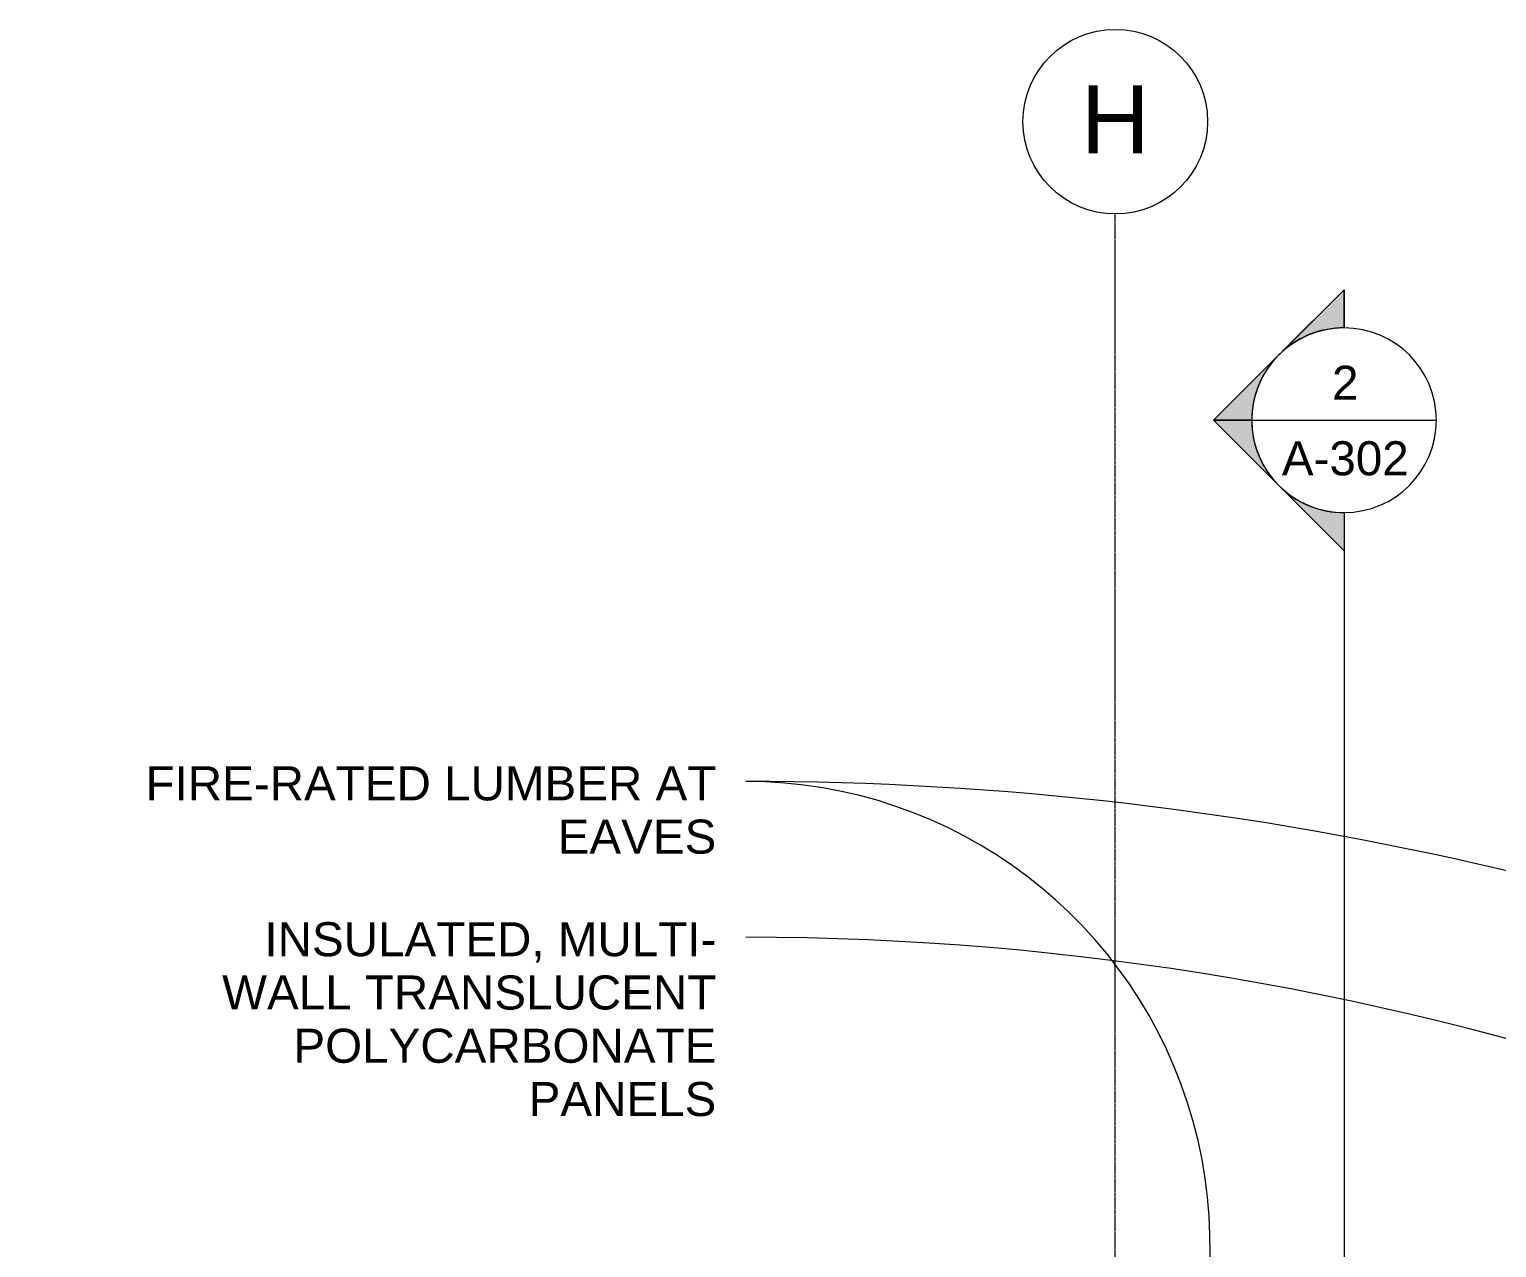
# Model space of a CAD drawing. Header units: inches. Extents: x 20478 to 36715, y -248 to 750.
# Drawn here: x 28836 to 29344, y 290 to 713 of the extents above; entities that cross this region are included whole.
import ezdxf

# ---------------------------------------------------------------- set-up
doc = ezdxf.new("R2010")
doc.units = ezdxf.units.IN
doc.header["$MEASUREMENT"] = 0
doc.linetypes.add('Grid Line 1_2_', pattern=[0.875, 0.5, -0.125, 0.125, -0.125])
for name, color, linetype, lineweight in [('G-ANNO-SYMB', 111, 'Continuous', 9), ('G-ANNO-TEXT', 231, 'Continuous', 9), ('S-GRID', 1, 'Continuous', 9), ('S-GRID-IDEN', 1, 'Continuous', 9)]:
    doc.layers.add(name, color=color, linetype=linetype, lineweight=lineweight)
doc.styles.add('Arial', font='arial.ttf', dxfattribs={"height": 23.60479})
doc.styles.add('Arial_1', font='arial.ttf', dxfattribs={"height": 11.802395})

# ---------------------------------------------------------------- blocks, each defined once
blk = doc.blocks.new('Grid - Grid Head - Circle-14747-Elevation - East')
at = {"layer": 'S-GRID-IDEN'}
blk.add_circle((-21143.8, 680.66), 32, dxfattribs=at)
blk = doc.blocks.new('Section - Section Head - Filled-1526-Elevation - East')
at = {"layer": 'G-ANNO-SYMB'}
h = blk.add_hatch(color=256, dxfattribs=at)
edge = h.paths.add_edge_path(flags=0)
edge.add_arc((-22069.39, 577.16), 32.04, 90, 132.0784, ccw=False)
edge.add_line((-22069.39, 609.2), (-22069.39, 622.41))
edge.add_line((-22069.39, 622.41), (-22090.86, 600.94))
h = blk.add_hatch(color=256, dxfattribs=at)
edge = h.paths.add_edge_path(flags=0)
edge.add_line((-22092.02, 599.78), (-22114.64, 577.16))
edge.add_line((-22114.64, 577.16), (-22101.39, 577.16))
edge.add_arc((-22069.39, 577.16), 32, 135, 180, ccw=False)
h = blk.add_hatch(color=256, dxfattribs=at)
edge = h.paths.add_edge_path(flags=0)
edge.add_arc((-22069.39, 577.16), 32, 180, 225, ccw=False)
edge.add_line((-22101.39, 577.16), (-22114.64, 577.16))
edge.add_line((-22114.64, 577.16), (-22092.02, 554.53))
h = blk.add_hatch(color=256, dxfattribs=at)
edge = h.paths.add_edge_path(flags=0)
edge.add_line((-22090.86, 553.37), (-22069.39, 531.9))
edge.add_line((-22069.39, 531.9), (-22069.39, 545.12))
edge.add_arc((-22069.39, 577.16), 32.04, 227.9216, 270, ccw=False)
for p, q in [((-22114.64, 577.16), (-22069.39, 622.41)), ((-22090.86, 600.94), (-22069.39, 622.41)), ((-22069.39, 609.16), (-22069.39, 622.41)), ((-22069.39, 622.41), (-22069.39, 609.2)), ((-22114.64, 577.16), (-22092.02, 599.78)), ((-22114.64, 577.16), (-22069.39, 531.9)), ((-22101.39, 577.16), (-22114.64, 577.16)), ((-22092.02, 554.53), (-22114.64, 577.16)), ((-22114.64, 577.16), (-22101.39, 577.16)), ((-22069.39, 531.9), (-22090.86, 553.37)), ((-22069.39, 545.16), (-22069.39, 531.9)), ((-22069.39, 545.12), (-22069.39, 531.9))]:
    blk.add_line(p, q, dxfattribs=at)
for radius, start, end in [(32, 90, 270), (32.04, 90, 132.0784), (32, 270, 90), (32, 135, 180), (32, 180, 225), (32.04, 227.9216, 270)]:
    blk.add_arc((-22069.39, 577.16), radius, start, end, dxfattribs=at)

msp = doc.modelspace()

# ---------------------------------------------------------------- linework, layer by layer
at = {"layer": 'G-ANNO-SYMB'}
for p, q in [((29259.456, 577.157), (29323.456, 577.157)), ((29291.456, 545.157), (29291.456, -54.817))]:
    msp.add_line(p, q, dxfattribs=at)
at = {"layer": 'G-ANNO-TEXT', "color": 145}
for centre, radius, start in [((29084.132, -684.827), 1136.759, 63.375071), ((29084.132, 291.057), 160.876, 300.98774), ((29084.132, -607.952), 1005.859, 51.624867)]:
    msp.add_arc(centre, radius, start, 90, dxfattribs=at)
at = {"layer": 'S-GRID', "linetype": 'Grid Line 1_2_'}
msp.add_line((29212.168, -132), (29212.168, 648.659), dxfattribs=at)

# ---------------------------------------------------------------- block references
at = {"layer": 'G-ANNO-SYMB'}
msp.add_blockref('Section - Section Head - Filled-1526-Elevation - East', (51360.845, 0), dxfattribs=at)
at = {"layer": 'S-GRID-IDEN'}
msp.add_blockref('Grid - Grid Head - Circle-14747-Elevation - East', (50355.971, 0), dxfattribs=at)

# ---------------------------------------------------------------- texts
at = {"layer": 'G-ANNO-SYMB', "attachment_point": 2, "line_spacing_factor": 0.938532, "style": 'Arial_1'}
for s, insert, char_height, width in [('2', (29291.866, 596.049), 11.802, 10.944), ('A-302', (29291.866, 569.868), 11.8024, 52.416)]:
    msp.add_mtext(s, dxfattribs=dict(at, insert=insert, char_height=char_height, width=width))
at = {"layer": 'G-ANNO-TEXT', "color": 145, "char_height": 11.8024, "attachment_point": 3, "line_spacing_factor": 0.938532, "style": 'Arial_1', "bg_fill": 3, "box_fill_scale": 1.25, "bg_fill_color": 0, "bg_fill_transparency": 0}
for s, insert, width in [('FIRE-RATED LUMBER AT\\PEAVES', (29073.892, 457.181), 235.152), ('INSULATED, MULTI-\\PWALL TRANSLUCENT\\PPOLYCARBONATE\\PPANELS', (29073.892, 403.155), 203.616)]:
    msp.add_mtext(s, dxfattribs=dict(at, insert=insert, width=width))

# ---------------------------------------------------------------- next in the draw order: texts
at = {"layer": 'S-GRID-IDEN', "insert": (29212.162, 693.241), "char_height": 23.605, "width": 28.224, "attachment_point": 2, "line_spacing_factor": 0.938532, "style": 'Arial', "bg_fill": 3, "box_fill_scale": 1.25, "bg_fill_color": 0, "bg_fill_transparency": 0}
msp.add_mtext('H', dxfattribs=at)

doc.saveas('drawing.dxf')
